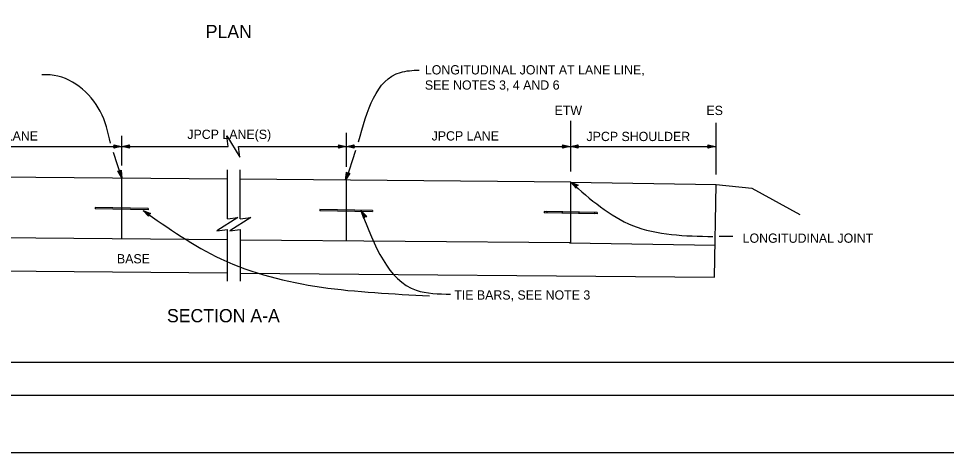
# Model space of a CAD drawing. Extents: x -894 to 866, y -472 to 714.
# Drawn here: x -461 to 242, y -472 to -144 of the extents above; entities that cross this region are included whole.
import ezdxf

# ---------------------------------------------------------------- set-up
doc = ezdxf.new("R2010")
doc.units = 0
for name, color, linetype in [('border_PLOTTING-ELEMENTS', 7, 'Continuous'), ('border_rw_22x34_Cut_Lines', 7, 'Continuous'), ('border_SHEET', 7, 'Continuous'), ('rd_PAVEMENT', 7, 'Continuous'), ('rd_PAVEMENT-anno', 7, 'Continuous'), ('rd_PROFILE-OG', 7, 'Continuous'), ('STR_Reinforcement A', 7, 'Continuous')]:
    doc.layers.add(name, color=color, linetype=linetype)

msp = doc.modelspace()

# ---------------------------------------------------------------- linework, layer by layer
at = {"layer": 'border_PLOTTING-ELEMENTS'}
for points in [[(-894.04, -472.44), (865.96, -472.44), (865.96, 713.56), (-894.04, 713.56)], [(-864.04, 670.56), (835.96, 670.56), (835.96, -429.44), (-864.04, -429.44)]]:
    msp.add_lwpolyline(points, close=True, dxfattribs=at)
at = {"layer": 'border_rw_22x34_Cut_Lines'}
msp.add_lwpolyline([(-864.04, 670.56), (835.96, 670.56), (835.96, -429.44), (-864.04, -429.44)], close=True, dxfattribs=at)
at = {"layer": 'border_SHEET'}
msp.add_line((810.96, -404.44), (-814.04, -404.44), dxfattribs=at)
at = {"layer": 'rd_PAVEMENT'}
for p, q in [((-302.57, -295.75), (-302.57, -258.78)), ((-292.82, -295.75), (-292.82, -258.78)), ((-302.57, -265.74), (-662.61, -262.6)), ((-382.61, -265.04), (-382.61, -311.04)), ((-42.54, -268.01), (-292.82, -265.82)), ((-212.61, -266.52), (-212.61, -312.52)), ((-42.61, -267.99), (-42.61, -313.99)), ((66.41, -339.96), (67.63, -269.79)), ((-294.57, -294.75), (-310.57, -304.75)), ((-302.57, -295.75), (-294.57, -294.75)), ((-284.82, -294.75), (-300.82, -304.75)), ((-292.82, -295.75), (-284.82, -294.75)), ((-302.97, -311.74), (-663.01, -308.59)), ((-310.57, -304.75), (-302.57, -303.75)), ((-302.6, -303.75), (-302.6, -343.01)), ((-300.82, -304.75), (-292.82, -303.75)), ((-292.85, -303.75), (-292.85, -343.01)), ((-42.94, -314.01), (-292.85, -311.82)), ((-662.61, -333.52), (-302.6, -336.66)), ((-292.85, -336.74), (66.41, -339.88))]:
    msp.add_line(p, q, dxfattribs=at)
for points in [[(-42.61, -267.99), (67.63, -269.77)], [(-43.36, -313.98), (66.88, -315.77)]]:
    msp.add_lwpolyline(points, dxfattribs=at)
at = {"layer": 'rd_PAVEMENT-anno'}
for p, q in [((-42.61, -221.57), (-42.61, -259.84)), ((67.36, -223.21), (67.36, -262.3)), ((-212.61, -230.76), (-212.61, -256.35)), ((-382.61, -233.02), (-382.61, -255.53)), ((-302.01, -241.01), (-303.01, -233.01)), ((-303.01, -233.01), (-293.01, -249.01)), ((-662.61, -241.01), (-302.01, -241.01)), ((-382.49, -265.03), (-388.79, -245.54)), ((-388.59, -239.74), (-388.59, -239.74)), ((-388.59, -242.37), (-388.59, -242.37)), ((-382.68, -241.06), (-382.68, -241.06)), ((-382.6, -241.08), (-382.6, -241.08)), ((-376.69, -239.77), (-376.69, -239.77)), ((-376.69, -242.39), (-376.69, -242.39)), ((-294.01, -241.01), (67.36, -241.01)), ((-293.01, -249.01), (-294.01, -241.01)), ((-218.42, -239.74), (-218.42, -239.74)), ((-218.42, -242.37), (-218.42, -242.37)), ((-212.71, -266.54), (-205.34, -243.76)), ((-212.52, -241.06), (-212.52, -241.06)), ((-212.43, -241.08), (-212.43, -241.08)), ((-206.53, -239.77), (-206.53, -239.77)), ((-206.53, -242.39), (-206.53, -242.39)), ((-48.83, -239.74), (-48.83, -239.74)), ((-48.83, -242.37), (-48.83, -242.37)), ((-42.92, -241.06), (-42.92, -241.06)), ((-42.84, -241.08), (-42.84, -241.08)), ((-36.93, -239.77), (-36.93, -239.77)), ((-36.93, -242.39), (-36.93, -242.39)), ((61.23, -239.74), (61.23, -239.74)), ((61.23, -242.37), (61.23, -242.37)), ((67.13, -241.06), (67.13, -241.06)), ((-385.48, -259.72), (-385.48, -259.72)), ((-382.97, -258.94), (-382.97, -258.94)), ((-382.48, -264.97), (-382.48, -264.97)), ((-212.99, -266.44), (-212.99, -266.44)), ((-212.38, -260.42), (-212.38, -260.42)), ((-209.89, -261.25), (-209.89, -261.25)), ((-42.55, -268.02), (-42.55, -268.02)), ((-38.47, -272.48), (-38.47, -272.48)), ((-36.96, -270.33), (-36.96, -270.33)), ((-201.37, -289.83), (-201.37, -289.83)), ((-196.95, -293.96), (-196.95, -293.96)), ((-199.11, -295.45), (-199.11, -295.45)), ((69.75, -308.94), (80.3, -308.8))]:
    msp.add_line(p, q, dxfattribs=at)
for points in [[(-388.59, -239.74), (-382.68, -241.06), (-388.59, -242.37), (-388.38, -242.02), (-384.05, -241.07), (-388.38, -240.09), (-388.17, -240.44), (-385.4, -241.06), (-388.17, -241.67), (-387.96, -241.32), (-386.76, -241.06), (-387.96, -240.79), (-387.8, -241.06), (-388.59, -242.37), (-387.8, -241.06)], [(-376.69, -242.39), (-382.6, -241.08), (-376.69, -239.77), (-376.9, -240.12), (-381.23, -241.07), (-376.9, -242.04), (-377.11, -241.7), (-379.88, -241.08), (-377.11, -240.46), (-377.32, -240.81), (-378.52, -241.08), (-377.32, -241.35), (-377.48, -241.08), (-376.69, -239.77), (-377.48, -241.08)], [(-218.42, -239.74), (-212.52, -241.06), (-218.42, -242.37), (-218.21, -242.02), (-213.89, -241.07), (-218.22, -240.09), (-218.01, -240.44), (-215.24, -241.06), (-218, -241.67), (-217.79, -241.32), (-216.6, -241.06), (-217.8, -240.79), (-217.64, -241.06), (-218.42, -242.37), (-217.64, -241.06)], [(-206.53, -242.39), (-212.43, -241.08), (-206.53, -239.77), (-206.74, -240.12), (-211.06, -241.07), (-206.74, -242.04), (-206.95, -241.7), (-209.71, -241.08), (-206.95, -240.46), (-207.16, -240.81), (-208.35, -241.08), (-207.15, -241.35), (-207.32, -241.08), (-206.53, -239.77), (-207.32, -241.08)], [(-48.83, -239.74), (-42.92, -241.06), (-48.83, -242.37), (-48.62, -242.02), (-44.29, -241.07), (-48.62, -240.09), (-48.41, -240.44), (-45.64, -241.06), (-48.41, -241.67), (-48.2, -241.32), (-47, -241.06), (-48.2, -240.79), (-48.04, -241.06), (-48.83, -242.37), (-48.04, -241.06)], [(-36.93, -242.39), (-42.84, -241.08), (-36.93, -239.77), (-37.14, -240.12), (-41.47, -241.07), (-37.14, -242.04), (-37.35, -241.7), (-40.12, -241.08), (-37.35, -240.46), (-37.56, -240.81), (-38.76, -241.08), (-37.56, -241.35), (-37.72, -241.08), (-36.93, -239.77), (-37.72, -241.08)], [(61.23, -239.74), (67.13, -241.06), (61.23, -242.37), (61.44, -242.02), (65.76, -241.07), (61.44, -240.09), (61.64, -240.44), (64.41, -241.06), (61.65, -241.67), (61.86, -241.32), (63.05, -241.06), (61.85, -240.79), (62.02, -241.06), (61.23, -242.37), (62.02, -241.06)], [(-382.97, -258.94), (-382.48, -264.97), (-385.48, -259.72), (-385.08, -259.82), (-382.89, -263.67), (-383.24, -259.24), (-383.51, -259.55), (-383.28, -262.38), (-384.69, -259.92), (-384.29, -260.01), (-383.68, -261.08), (-383.78, -259.85), (-383.99, -260.09), (-385.48, -259.72), (-383.99, -260.09)], [(-209.89, -261.25), (-212.99, -266.44), (-212.38, -260.42), (-212.12, -260.73), (-212.57, -265.14), (-210.28, -261.33), (-210.68, -261.42), (-212.14, -263.86), (-211.85, -261.04), (-211.59, -261.35), (-211.71, -262.57), (-211.08, -261.51), (-211.39, -261.58), (-212.38, -260.42), (-211.39, -261.58)], [(-38.47, -272.48), (-42.55, -268.02), (-36.96, -270.33), (-37.33, -270.49), (-41.43, -268.8), (-38.44, -272.08), (-38.41, -271.67), (-40.33, -269.58), (-37.71, -270.66), (-38.08, -270.82), (-39.21, -270.36), (-38.38, -271.26), (-38.36, -270.95), (-36.96, -270.33), (-38.36, -270.95)], [(-362.2, -293.79), (-366.39, -289.43), (-360.74, -291.6), (-361.11, -291.78), (-365.24, -290.18), (-362.18, -293.39), (-362.16, -292.98), (-364.12, -290.93), (-361.48, -291.95), (-361.85, -292.13), (-362.99, -291.69), (-362.14, -292.57), (-362.12, -292.26), (-360.74, -291.6), (-362.12, -292.26)], [(-199.11, -295.45), (-201.37, -289.83), (-196.95, -293.96), (-197.35, -293.98), (-200.59, -290.96), (-198.94, -295.08), (-198.77, -294.71), (-199.83, -292.07), (-197.76, -294.01), (-198.17, -294.03), (-199.06, -293.2), (-198.6, -294.34), (-198.47, -294.05), (-196.95, -293.96), (-198.47, -294.05)]]:
    msp.add_lwpolyline(points, close=True, dxfattribs=at)
for points in [[(-391.1, -238.42), (-398.86, -214.42), (-436.64, -186.91), (-443.02, -186.91)], [(-203.32, -237.54), (-171.53, -184.95), (-157.34, -183.22)], [(-42.56, -268.06), (4.28, -300.83), (65.18, -309.15)], [(-366.39, -289.43), (-307.5, -326.02), (-149.62, -353.93)], [(-201.36, -289.85), (-159.5, -349.73), (-133.51, -352.79)]]:
    msp.add_spline(points, degree=3, dxfattribs=at)
at = {"layer": 'rd_PROFILE-OG'}
msp.add_line((94.66, -272.59), (130.86, -292.55), dxfattribs=at)
msp.add_lwpolyline([(67.63, -269.77), (94.66, -272.59)], dxfattribs=at)
at = {"layer": 'STR_Reinforcement A'}
for p, q in [((-362.66, -287.93), (-402.66, -287.23)), ((-402.66, -287.23), (-402.66, -288.27)), ((-362.66, -287.9), (-362.66, -288.9)), ((-362.66, -288.93), (-402.66, -288.23)), ((-192.65, -289.36), (-232.65, -288.66)), ((-232.65, -288.7), (-232.65, -289.7)), ((-192.65, -290.36), (-232.65, -289.66)), ((-192.65, -289.33), (-192.65, -290.33)), ((-22.61, -290.98), (-62.61, -290.28)), ((-62.61, -290.31), (-62.61, -291.32)), ((-22.61, -291.98), (-62.61, -291.28)), ((-24.61, -290.94), (-60.61, -290.31)), ((-60.61, -290.31), (-60.61, -291.32)), ((-24.61, -291.94), (-60.61, -291.32)), ((-24.61, -290.94), (-24.61, -291.94)), ((-22.61, -290.94), (-22.61, -291.94))]:
    msp.add_line(p, q, dxfattribs=at)

# ---------------------------------------------------------------- texts
at = {"layer": 'rd_PAVEMENT-anno'}
for s, height, p in [('PLAN', 10, (-318.96, -159.07)), ('LONGITUDINAL JOINT AT LANE LINE,', 7, (-152.98, -186.54)), ('SEE NOTES 3, 4 AND 6', 7, (-152.98, -198.04)), ('ETW', 7, (-54.76, -217.26)), ('ES', 7, (60.21, -217.26)), ('JPCP LANE', 7, (-496.94, -236.51)), ('JPCP LANE(S) ', 7, (-332.88, -235.33)), ('JPCP LANE', 7, (-147.89, -236.51)), ('JPCP SHOULDER', 7, (-30.63, -236.94)), ('LONGITUDINAL JOINT', 7, (87.64, -313.86)), ('BASE', 7, (-386.18, -329.46)), ('TIE BARS, SEE NOTE 3', 7, (-130.76, -356.85)), ('SECTION A-A', 10, (-348.31, -374.01))]:
    msp.add_text(s, height=height, dxfattribs=at).set_placement(p)

doc.saveas('drawing.dxf')
